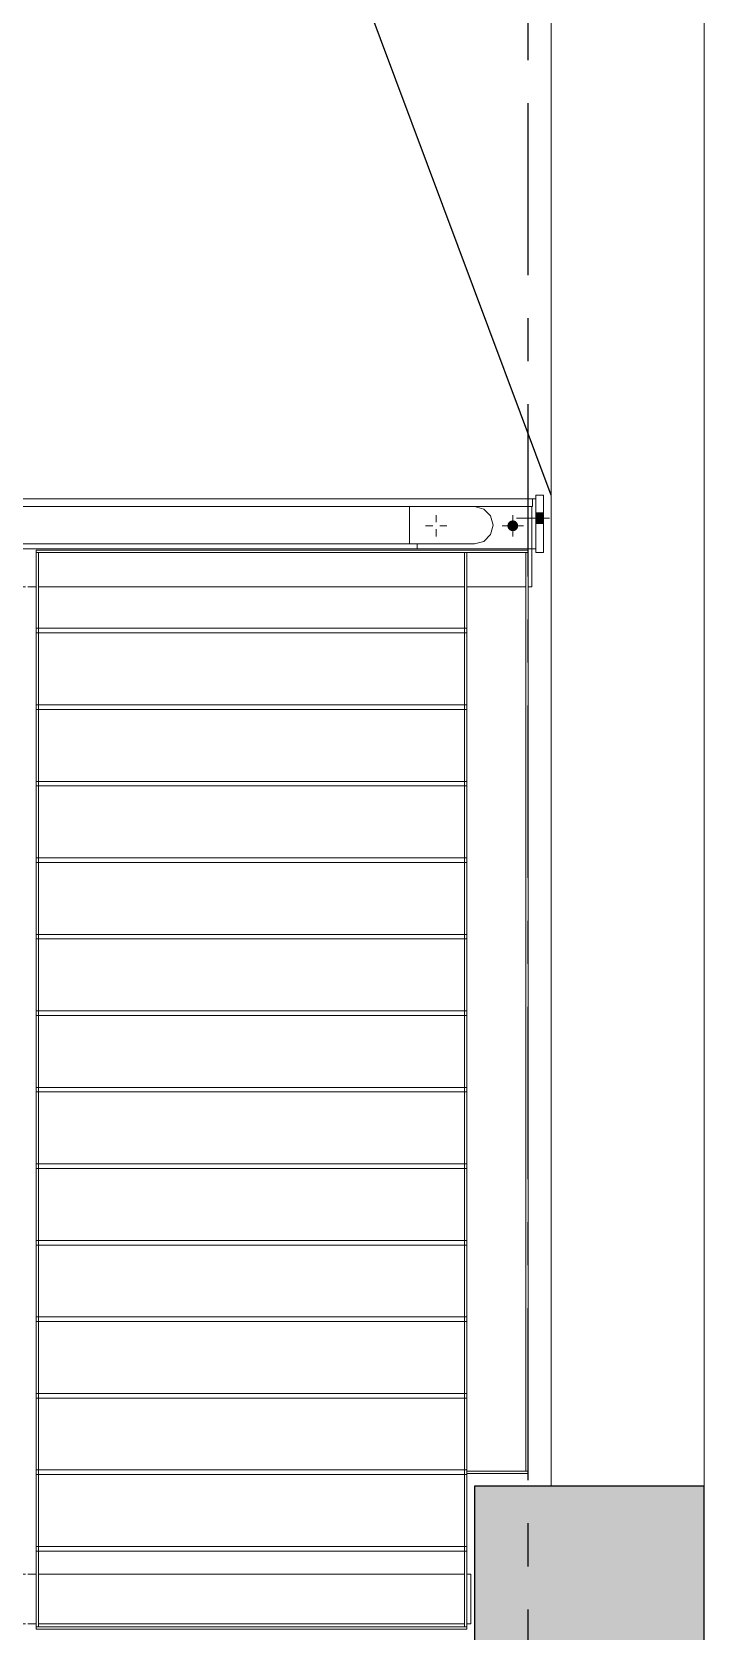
# Model space of a CAD drawing. Header units: millimetres. Extents: x -153298 to 620751, y -313239 to 250031.
# Drawn here: x -2533 to -1654, y 161527 to 163617 of the extents above; entities that cross this region are included whole.
import ezdxf
from ezdxf.enums import TextEntityAlignment as Align

# ---------------------------------------------------------------- set-up
doc = ezdxf.new("R2010")
doc.units = ezdxf.units.MM
for name, pattern in [('CENTER', [2, 1.25, -0.25, 0.25, -0.25]), ('TA_GL_000.90000', [2.475, 0.9, -0.225, 0.225, -0.225, 0.9]), ('XKITLINE00', [0])]:
    doc.linetypes.add(name, pattern=pattern)
for name, color, linetype in [('000 - 0_SYM_DWG_GRIDLINE_MAIN_COLOR_251', 251, 'Continuous'), ('000 - 0_SYM_DWG_SLOPE-SYM_TEXT_COLOR_3', 3, 'Continuous'), ('000 - CONCRETE_COL_HATCH_', 251, 'Continuous'), ('000 - EXISTING_BUILDING_MAIN_COLOR_1', 1, 'Continuous'), ('000 - EXISTING_BUILDING_MAIN_COLOR_251', 251, 'Continuous'), ('000 - EXISTING_BUILDING_SYMBOL_', 251, 'Continuous'), ('000 - EXISTING_COLUMN_CUT_COLOR_5', 5, 'Continuous'), ('000 - EXISTING_CONCRETE_MAIN_COLOR_1', 1, 'Continuous'), ('000 - GRID', 251, 'CENTER')]:
    doc.layers.add(name, color=color, linetype=linetype)
doc.styles.add('ARIAL', font='arial.ttf')
doc.styles.add('TA', font='', dxfattribs={"height": 4.5})
doc.styles.get('TA').set_extended_font_data('Cordia New')

# ---------------------------------------------------------------- blocks, each defined once
blk = doc.blocks.new('*U4769')
at = {"layer": '000 - 0_SYM_DWG_GRIDLINE_MAIN_COLOR_251', "color": 0, "linetype": 'ByBlock', "ltscale": 5}
blk.add_line((20, 0), (-600, 0), dxfattribs=at)
at = {"style": 'TA', "flags": 1}
blk.add_attdef('LOCATION', (6, -6), '', height=4.5, rotation=270, dxfattribs=at)
at = {"layer": '000 - 0_SYM_DWG_SLOPE-SYM_TEXT_COLOR_3', "style": 'ARIAL'}
blk.add_attdef('GRID-HEAD', text='', height=4, rotation=180, dxfattribs=at).set_placement((40, 0), align=Align.MIDDLE_CENTER)
blk = doc.blocks.new('W-1-PP19-ST-ENT1-1_20260610-010700_LOPF_DIMS')
at = {"layer": '000 - GRID', "linetype": 'TA_GL_000.90000', "xscale": 50, "yscale": 50, "zscale": 50, "rotation": 180}
blk.add_blockref('*U4769', (-2180, 4058), dxfattribs=at)
blk = doc.blocks.new('*A837823')
at = {"layer": '000 - EXISTING_BUILDING_MAIN_COLOR_251', "linetype": 'XKITLINE00', "lineweight": 0}
for p, q in [((324.04, 179.223982), (324.04, 179.303982)), ((324.56, 179.223982), (324.56, 179.303982)), ((324.04, 177.702291), (324.04, 179.199982)), ((324.56, 177.702291), (324.56, 179.199982)), ((324.04, 174.743982), (324.04, 177.638291)), ((324.56, 174.743982), (324.56, 177.638291)), ((324.04, 174.639982), (324.04, 174.719982)), ((324.56, 174.639982), (324.56, 174.719982)), ((324.04, 173.263949), (324.04, 174.615982)), ((324.56, 173.263949), (324.56, 174.615982)), ((324.04, 169.840023), (324.04, 173.199949)), ((324.56, 169.840023), (324.56, 173.199949)), ((324.04, 169.728023), (324.04, 169.816023)), ((324.04, 165.248023), (324.04, 169.704023)), ((324.56, 169.728023), (324.56, 169.816023)), ((324.56, 165.248023), (324.56, 169.704023)), ((324.04, 165.184002), (324.04, 165.224023)), ((324.04, 165.184002), (324.56, 165.184002)), ((324.56, 165.184002), (324.56, 165.224023))]:
    blk.add_line(p, q, dxfattribs=at)
blk = doc.blocks.new('*A838824')
at = {"layer": '000 - EXISTING_BUILDING_MAIN_COLOR_1', "linetype": 'XKITLINE00', "lineweight": 0}
for p, q in [((335.331209, 178.383943), (335.331209, 165.823943)), ((335.331209, 178.383943), (335.720009, 178.383943)), ((335.720009, 165.823943), (335.720009, 178.383943)), ((335.331209, 165.823943), (335.720009, 165.823943))]:
    blk.add_line(p, q, dxfattribs=at)
blk = doc.blocks.new('*A864850')
at = {"layer": '000 - EXISTING_BUILDING_MAIN_COLOR_1', "linetype": 'XKITLINE00', "lineweight": 0}
for p, q in [((335.331209, 165.743943), (335.280009, 165.743943)), ((335.280009, 165.743943), (335.280009, 164.543943)), ((335.280009, 164.543943), (335.720009, 164.543943))]:
    blk.add_line(p, q, dxfattribs=at)
blk = doc.blocks.new('*A865851')
at = {"layer": '000 - EXISTING_BUILDING_MAIN_COLOR_1', "linetype": 'XKITLINE00', "lineweight": 0}
for p, q in [((335.331241, 165.143943), (335.331241, 165.823943)), ((335.720041, 165.823943), (335.331241, 165.823943)), ((335.720041, 165.143943), (335.720041, 165.823943)), ((335.357286, 165.046743), (335.331241, 165.143943)), ((335.428441, 164.975588), (335.357286, 165.046743)), ((335.693996, 165.046743), (335.622841, 164.975588)), ((335.720041, 165.143943), (335.693996, 165.046743)), ((335.525641, 164.949543), (335.428441, 164.975588)), ((335.622841, 164.975588), (335.525641, 164.949543))]:
    blk.add_line(p, q, dxfattribs=at)
blk = doc.blocks.new('*A866852')
at = {"layer": '000 - EXISTING_BUILDING_MAIN_COLOR_1', "linetype": 'XKITLINE00', "lineweight": 0}
for p, q in [((323.984009, 165.224023), (323.984009, 169.728023)), ((323.984009, 169.728023), (324.008009, 169.728023)), ((324.008009, 165.224023), (324.008009, 169.728023)), ((323.984009, 165.224023), (324.008009, 165.224023))]:
    blk.add_line(p, q, dxfattribs=at)
blk = doc.blocks.new('*A869855')
at = {"layer": '000 - EXISTING_BUILDING_MAIN_COLOR_1', "linetype": 'XKITLINE00', "lineweight": 0}
for p, q in [((335.720009, 179.663943), (335.800009, 179.663943)), ((335.720009, 179.064097), (335.720009, 179.663943)), ((335.800009, 179.663943), (335.800009, 164.53909)), ((335.720009, 164.53909), (335.720009, 165.143825)), ((335.800009, 164.53909), (335.720009, 164.53909))]:
    blk.add_line(p, q, dxfattribs=at)
blk = doc.blocks.new('*A870856')
at = {"layer": '000 - EXISTING_BUILDING_MAIN_COLOR_1', "linetype": 'XKITLINE00', "lineweight": 0}
for p, q in [((335.240009, 164.584023), (335.240009, 169.728023)), ((335.240009, 169.728023), (335.264009, 169.728023)), ((335.264009, 164.584023), (335.264009, 169.728023)), ((335.240009, 164.584023), (335.264009, 164.584023))]:
    blk.add_line(p, q, dxfattribs=at)
blk = doc.blocks.new('*A987972')
at = {"layer": '000 - EXISTING_BUILDING_MAIN_COLOR_251', "linetype": 'XKITLINE00', "lineweight": 0}
for p, q in [((334.880003, 179.98398), (335.240003, 179.98398)), ((334.880003, 179.863977), (334.880003, 179.98398)), ((334.880003, 179.223982), (334.880003, 179.839977)), ((334.880003, 174.743982), (334.880003, 179.199982)), ((334.880003, 174.639982), (334.880003, 174.719982)), ((334.880003, 169.840023), (334.880003, 174.615982)), ((334.880003, 169.728023), (334.880003, 169.816023)), ((334.880003, 165.248023), (334.880003, 169.704023)), ((334.880003, 164.608023), (334.880003, 165.224023)), ((334.880003, 164.543921), (334.880003, 164.584023)), ((334.880003, 164.543921), (335.280003, 164.543921))]:
    blk.add_line(p, q, dxfattribs=at)
blk = doc.blocks.new('*A10191004')
at = {"layer": '000 - EXISTING_CONCRETE_MAIN_COLOR_1', "linetype": 'XKITLINE00', "lineweight": 0}
for p, q in [((325.48, 164.344025), (373.479977, 164.344025)), ((325.48, 162.744025), (373.479977, 162.744025))]:
    blk.add_line(p, q, dxfattribs=at)
blk = doc.blocks.new('*A10311015')
at = {"layer": '000 - EXISTING_BUILDING_MAIN_COLOR_1', "linetype": 'XKITLINE00', "lineweight": 0}
for p, q in [((335.280003, 179.663943), (335.280003, 179.98398)), ((335.800003, 179.663943), (335.800003, 179.98398)), ((335.280003, 172.703943), (335.280003, 178.463943)), ((335.280003, 165.743943), (335.280003, 171.503943)), ((335.280003, 164.50402), (335.280003, 164.543943)), ((335.800003, 164.50402), (335.800003, 164.53909))]:
    blk.add_line(p, q, dxfattribs=at)
blk = doc.blocks.new('*A10321016')
at = {"layer": '000 - EXISTING_BUILDING_MAIN_COLOR_1', "linetype": 'XKITLINE00', "lineweight": 0}
for p, q in [((325.612009, 165.224037), (325.611999, 164.584)), ((325.636009, 165.224036), (325.612009, 165.224037)), ((325.636009, 165.224036), (325.635999, 164.584)), ((325.635999, 164.584), (325.611999, 164.584))]:
    blk.add_line(p, q, dxfattribs=at)
blk = doc.blocks.new('*A10331017')
at = {"layer": '000 - EXISTING_BUILDING_MAIN_COLOR_251', "linetype": 'XKITLINE00', "lineweight": 0}
for p, q in [((328.000009, 165.224023), (328.000009, 169.728023)), ((328.000009, 169.728023), (328.048009, 169.728023)), ((328.048009, 165.224023), (328.048009, 169.728023)), ((328.000009, 165.224023), (328.048009, 165.224023))]:
    blk.add_line(p, q, dxfattribs=at)
blk = doc.blocks.new('*A10341018')
at = {"layer": '000 - EXISTING_BUILDING_MAIN_COLOR_251', "linetype": 'XKITLINE00', "lineweight": 0}
for p, q in [((327.200009, 165.224023), (327.200009, 169.728023)), ((327.200009, 169.728023), (327.248009, 169.728023)), ((327.248009, 165.224023), (327.248009, 169.728023)), ((327.200009, 165.224023), (327.248009, 165.224023))]:
    blk.add_line(p, q, dxfattribs=at)
blk = doc.blocks.new('*A10351019')
at = {"layer": '000 - EXISTING_BUILDING_MAIN_COLOR_251', "linetype": 'XKITLINE00', "lineweight": 0}
for p, q in [((326.400009, 165.224023), (326.400009, 169.728023)), ((326.400009, 169.728023), (326.448009, 169.728023)), ((326.448009, 165.224023), (326.448009, 169.728023)), ((326.400009, 165.224023), (326.448009, 165.224023))]:
    blk.add_line(p, q, dxfattribs=at)
blk = doc.blocks.new('*A10361020')
at = {"layer": '000 - EXISTING_BUILDING_MAIN_COLOR_251', "linetype": 'XKITLINE00', "lineweight": 0}
for p, q in [((325.600009, 165.224023), (325.600009, 169.728023)), ((325.600009, 169.728023), (325.648009, 169.728023)), ((325.648009, 165.224023), (325.648009, 169.728023)), ((325.600009, 165.224023), (325.648009, 165.224023))]:
    blk.add_line(p, q, dxfattribs=at)
blk = doc.blocks.new('*A10371021')
at = {"layer": '000 - EXISTING_BUILDING_MAIN_COLOR_251', "linetype": 'XKITLINE00', "lineweight": 0}
for p, q in [((324.800009, 165.224023), (324.800009, 169.728023)), ((324.800009, 169.728023), (324.848009, 169.728023)), ((324.848009, 165.224023), (324.848009, 169.728023)), ((324.800009, 165.224023), (324.848009, 165.224023))]:
    blk.add_line(p, q, dxfattribs=at)
blk = doc.blocks.new('*A10381022')
at = {"layer": '000 - EXISTING_BUILDING_MAIN_COLOR_1', "linetype": 'XKITLINE00', "lineweight": 0}
for p, q in [((324.008009, 165.248023), (324.008009, 165.224023)), ((324.008009, 165.248023), (335.240009, 165.248023)), ((324.008009, 165.224023), (335.240009, 165.224023)), ((335.240009, 165.248023), (335.240009, 165.224023))]:
    blk.add_line(p, q, dxfattribs=at)
blk = doc.blocks.new('*A10391023')
at = {"layer": '000 - EXISTING_BUILDING_MAIN_COLOR_1', "linetype": 'XKITLINE00', "lineweight": 0}
for p, q in [((325.636, 164.608023), (325.636, 164.584023)), ((325.636, 164.608023), (335.240009, 164.608023)), ((325.636, 164.584023), (335.240009, 164.584023)), ((335.240009, 164.608023), (335.240009, 164.584023))]:
    blk.add_line(p, q, dxfattribs=at)
blk = doc.blocks.new('*A10401024')
at = {"layer": '000 - EXISTING_BUILDING_MAIN_COLOR_251', "linetype": 'XKITLINE00', "lineweight": 0}
for p, q in [((324.008009, 169.728023), (324.008009, 169.704023)), ((324.008009, 169.728023), (335.240009, 169.728023)), ((324.008009, 169.704023), (335.240009, 169.704023)), ((335.240009, 169.728023), (335.240009, 169.704023))]:
    blk.add_line(p, q, dxfattribs=at)
blk = doc.blocks.new('*A10421026')
at = {"layer": '000 - EXISTING_BUILDING_MAIN_COLOR_251', "linetype": 'XKITLINE00', "lineweight": 0}
for p, q in [((334.400009, 165.224023), (334.400009, 169.728023)), ((334.400009, 169.728023), (334.448009, 169.728023)), ((334.448009, 165.224023), (334.448009, 169.728023)), ((334.400009, 165.224023), (334.448009, 165.224023))]:
    blk.add_line(p, q, dxfattribs=at)
blk = doc.blocks.new('*A10431027')
at = {"layer": '000 - EXISTING_BUILDING_MAIN_COLOR_251', "linetype": 'XKITLINE00', "lineweight": 0}
for p, q in [((333.600009, 165.224023), (333.600009, 169.728023)), ((333.600009, 169.728023), (333.648009, 169.728023)), ((333.648009, 165.224023), (333.648009, 169.728023)), ((333.600009, 165.224023), (333.648009, 165.224023))]:
    blk.add_line(p, q, dxfattribs=at)
blk = doc.blocks.new('*A10441028')
at = {"layer": '000 - EXISTING_BUILDING_MAIN_COLOR_251', "linetype": 'XKITLINE00', "lineweight": 0}
for p, q in [((332.800009, 165.224023), (332.800009, 169.728023)), ((332.800009, 169.728023), (332.848009, 169.728023)), ((332.848009, 165.224023), (332.848009, 169.728023)), ((332.800009, 165.224023), (332.848009, 165.224023))]:
    blk.add_line(p, q, dxfattribs=at)
blk = doc.blocks.new('*A10451029')
at = {"layer": '000 - EXISTING_BUILDING_MAIN_COLOR_251', "linetype": 'XKITLINE00', "lineweight": 0}
for p, q in [((332.000009, 165.224023), (332.000009, 169.728023)), ((332.000009, 169.728023), (332.048009, 169.728023)), ((332.048009, 165.224023), (332.048009, 169.728023)), ((332.000009, 165.224023), (332.048009, 165.224023))]:
    blk.add_line(p, q, dxfattribs=at)
blk = doc.blocks.new('*A10461030')
at = {"layer": '000 - EXISTING_BUILDING_MAIN_COLOR_251', "linetype": 'XKITLINE00', "lineweight": 0}
for p, q in [((331.200009, 165.224023), (331.200009, 169.728023)), ((331.200009, 169.728023), (331.248009, 169.728023)), ((331.248009, 165.224023), (331.248009, 169.728023)), ((331.200009, 165.224023), (331.248009, 165.224023))]:
    blk.add_line(p, q, dxfattribs=at)
blk = doc.blocks.new('*A10471031')
at = {"layer": '000 - EXISTING_BUILDING_MAIN_COLOR_251', "linetype": 'XKITLINE00', "lineweight": 0}
for p, q in [((330.400009, 165.224023), (330.400009, 169.728023)), ((330.400009, 169.728023), (330.448009, 169.728023)), ((330.448009, 165.224023), (330.448009, 169.728023)), ((330.400009, 165.224023), (330.448009, 165.224023))]:
    blk.add_line(p, q, dxfattribs=at)
blk = doc.blocks.new('*A10481032')
at = {"layer": '000 - EXISTING_BUILDING_MAIN_COLOR_251', "linetype": 'XKITLINE00', "lineweight": 0}
for p, q in [((329.600009, 165.224023), (329.600009, 169.728023)), ((329.600009, 169.728023), (329.648009, 169.728023)), ((329.648009, 165.224023), (329.648009, 169.728023)), ((329.600009, 165.224023), (329.648009, 165.224023))]:
    blk.add_line(p, q, dxfattribs=at)
blk = doc.blocks.new('*A10491033')
at = {"layer": '000 - EXISTING_BUILDING_MAIN_COLOR_251', "linetype": 'XKITLINE00', "lineweight": 0}
for p, q in [((328.800009, 165.224023), (328.800009, 169.728023)), ((328.800009, 169.728023), (328.848009, 169.728023)), ((328.848009, 165.224023), (328.848009, 169.728023)), ((328.800009, 165.224023), (328.848009, 165.224023))]:
    blk.add_line(p, q, dxfattribs=at)
blk = doc.blocks.new('*A10501034')
at = {"layer": '000 - EXISTING_BUILDING_MAIN_COLOR_1', "linetype": 'XKITLINE00', "lineweight": 0}
for p, q in [((335.240003, 164.424), (335.240003, 164.50402)), ((335.240003, 164.504), (335.840003, 164.504)), ((335.240003, 164.42402), (335.240003, 164.424)), ((335.840003, 164.424), (335.240003, 164.424)), ((335.840003, 164.50402), (335.840003, 164.424)), ((335.840003, 164.42402), (335.840003, 164.424))]:
    blk.add_line(p, q, dxfattribs=at)
blk = doc.blocks.new('*A10621046')
at = {"layer": '000 - EXISTING_BUILDING_MAIN_COLOR_1'}
blk.add_hatch(color=256, dxfattribs=at).paths.add_polyline_path([(335.509, 164.689), (335.499, 164.692), (335.489, 164.697), (335.48, 164.704), (335.473, 164.713), (335.468, 164.723), (335.465, 164.733), (335.464, 164.744), (335.465, 164.755), (335.468, 164.765), (335.473, 164.775), (335.48, 164.784), (335.489, 164.791), (335.499, 164.796), (335.509, 164.799), (335.52, 164.8), (335.531, 164.799), (335.541, 164.796), (335.551, 164.791), (335.56, 164.784), (335.567, 164.775), (335.572, 164.765), (335.575, 164.755), (335.576, 164.744), (335.575, 164.733), (335.572, 164.723), (335.567, 164.713), (335.56, 164.704), (335.551, 164.697), (335.541, 164.692), (335.531, 164.689), (335.52, 164.688)], flags=17)
at = {"layer": '000 - EXISTING_BUILDING_MAIN_COLOR_1', "linetype": 'XKITLINE00', "lineweight": 0}
for p, q in [((335.408, 165.544), (335.483, 165.544)), ((335.52, 165.656), (335.52, 165.581)), ((335.632, 165.544), (335.557, 165.544)), ((335.52, 165.432), (335.52, 165.507)), ((335.52, 164.856), (335.52, 164.632)), ((335.632, 164.744), (335.408, 164.744))]:
    blk.add_line(p, q, dxfattribs=at)
blk = doc.blocks.new('*A10631047')
at = {"layer": '000 - EXISTING_BUILDING_MAIN_COLOR_1'}
blk.add_hatch(color=256, dxfattribs=at).paths.add_polyline_path([(335.544, 164.424), (335.544, 164.504), (335.656, 164.504), (335.656, 164.424)], flags=17)
blk.add_hatch(color=256, dxfattribs=at).paths.add_polyline_path([(335.544, 164.424), (335.544, 164.504), (335.656, 164.504), (335.656, 164.424)], flags=17)
at = {"layer": '000 - EXISTING_BUILDING_MAIN_COLOR_1', "linetype": 'XKITLINE00', "lineweight": 0}
for p, q in [((335.6, 164.361), (335.6, 164.704)), ((335.6, 164.361), (335.6, 164.704)), ((335.544, 164.424), (335.544, 164.504)), ((335.544, 164.424), (335.544, 164.504)), ((335.656, 164.424), (335.656, 164.504)), ((335.656, 164.424), (335.656, 164.504))]:
    blk.add_line(p, q, dxfattribs=at)
blk = doc.blocks.new('*U4793')
at = {"layer": '000 - CONCRETE_COL_HATCH_'}
h = blk.add_hatch(dxfattribs=at)
h.set_pattern_fill('AR-CONC', color=256, scale=0.5)
h.set_pattern_definition([(50, (-2e-21, 0), (3.5863, -0.31376), [0.375, -4.125]), (355, (-2e-21, 0), (-0.693757, 3.76096), [0.3, -3.3]), (100.4514, (0.299, -0.026), (2.892544, 3.4472), [0.3187, -3.50571]), (46.1842, (-2e-21, 1), (5.336207, -0.827596), [0.5625, -6.1875]), (96.6356, (0.4447, 0.931), (4.67331, 4.87059), [0.47805, -5.25857]), (351.1842, (-2e-21, 1), (4.67331, 4.87059), [0.45, -4.95]), (21, (0.5, 0.75), (2.984535, -2.013094), [0.375, -4.125]), (326, (0.5, 0.75), (1.216577, 3.62575), [0.3, -3.3]), (71.4514, (0.7487, 0.5822), (4.201112, 1.612656), [0.3187, -3.50571]), (37.5, (-2e-21, 0), (0.0607993, 1.6644693), [0, -3.26, 0, -3.35, 0, -3.3125]), (7.5, (-2e-21, 0), (1.315348, 1.972059), [0, -1.91, 0, -3.185, 0, -1.2625]), (327.5, (-1.115, 0), (2.669112, -0.1127744), [0, -1.25, 0, -3.9, 0, -5.175]), (317.5, (-1.615, 0), (2.915931, 0.500525), [0, -1.625, 0, -2.59, 0, -3.675])])
h.paths.add_polyline_path([(-300, -150), (300, -150), (300, 150), (-300, 150)])
blk.add_point((0, 0))
at = {"layer": '000 - EXISTING_COLUMN_CUT_COLOR_5'}
blk.add_lwpolyline([(-300, -150), (300, -150), (300, 150), (-300, 150)], close=True, dxfattribs=at)
blk = doc.blocks.new('W-1-PP19-ST-ENT1-1_20260610-011831_LOPF_ST')
at = {"layer": '000 - EXISTING_BUILDING_SYMBOL_'}
blk.add_line((20945, 4028), (25950, 5898), dxfattribs=at)
at = {"color": 6}
blk.add_blockref('*U4793', (19350, 3978), dxfattribs=at)
at = {"layer": '000 - EXISTING_BUILDING_MAIN_COLOR_1', "lineweight": 0, "xscale": 125, "yscale": 125, "zscale": 125}
for name in ['*A10311015', '*A869855', '*A838824', '*A866852', '*A870856', '*A864850', '*A865851', '*A10621046', '*A10381022', '*A10321016', '*A10391023', '*A10631047', '*A10501034']:
    blk.add_blockref(name, (-21035, -16515), dxfattribs=at)
at = {"layer": '000 - EXISTING_BUILDING_MAIN_COLOR_251', "lineweight": 0, "xscale": 125, "yscale": 125, "zscale": 125}
for name in ['*A987972', '*A837823', '*A10401024', '*A10371021', '*A10361020', '*A10351019', '*A10341018', '*A10331017', '*A10491033', '*A10481032', '*A10471031', '*A10461030', '*A10451029', '*A10441028', '*A10431027', '*A10421026']:
    blk.add_blockref(name, (-21035, -16515), dxfattribs=at)
at = {"layer": '000 - EXISTING_CONCRETE_MAIN_COLOR_1', "lineweight": 0, "xscale": 125, "yscale": 125, "zscale": 125}
blk.add_blockref('*A10191004', (-21035, -16515), dxfattribs=at)

msp = doc.modelspace()

# ---------------------------------------------------------------- block references
at = {"color": 6, "rotation": 90}
msp.add_blockref('W-1-PP19-ST-ENT1-1_20260610-010700_LOPF_DIMS', (2173.8173, 142066.7222), dxfattribs=at)

# ---------------------------------------------------------------- next in the draw order: block references
msp.add_blockref('W-1-PP19-ST-ENT1-1_20260610-011831_LOPF_ST', (2173.8173, 142066.7222), dxfattribs=at)

doc.saveas('drawing.dxf')
